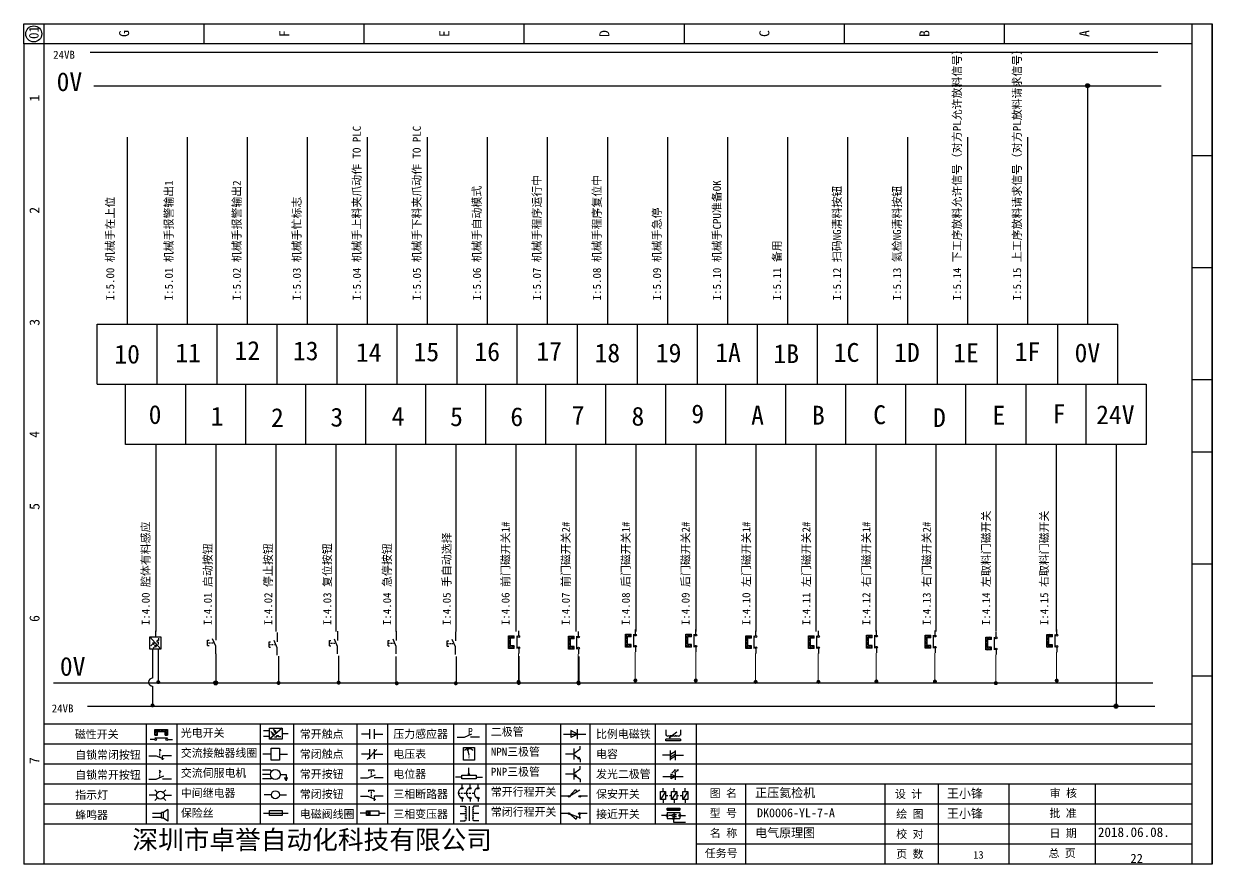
# Model space of a CAD drawing. Header units: millimetres. Extents: x 946 to 4507, y -1073 to 3239.
# Drawn here: x 1941.3 to 2238.3, y -211.2 to -1.2 of the extents above; entities that cross this region are included whole.
import ezdxf

# ---------------------------------------------------------------- set-up
doc = ezdxf.new("R2010")
doc.units = ezdxf.units.MM
doc.layers.add('1', color=3, linetype='Continuous', lineweight=20)
doc.layers.add('MISC', color=2, linetype='Continuous')
doc.styles.get("Standard").update_dxf_attribs({"font": ''})
doc.styles.add('样式 0', font='')
doc.styles.add('汉字', font='')
doc.styles.get('Standard').set_extended_font_data('SimSun')
doc.styles.get('样式 0').set_extended_font_data('KaiTi_GB2312')
doc.styles.get('汉字').set_extended_font_data('新宋体')

# ---------------------------------------------------------------- blocks, each defined once
blk = doc.blocks.new('磁性开关')
at = {"linetype": 'ByBlock'}
h = blk.add_hatch(dxfattribs=at)
h.set_pattern_fill('ANSI31', color=256, scale=0.1, style=0)
h.paths.add_polyline_path([(-1907.69, -775.29), (-1910.88, -775.29), (-1910.88, -776.69), (-1910.25, -776.69), (-1910.25, -775.79), (-1908.31, -775.79), (-1908.31, -776.69), (-1907.69, -776.69)])
for p, q in [((-1910.91, -777.81), (-1912.09, -777.81)), ((-1910.88, -776.69), (-1910.88, -775.29)), ((-1910.88, -775.29), (-1907.69, -775.29)), ((-1910.88, -776.69), (-1910.25, -776.69)), ((-1910.88, -777.39), (-1907.69, -777.39)), ((-1910.25, -776.69), (-1910.25, -775.79)), ((-1910.25, -775.79), (-1908.31, -775.79)), ((-1908.31, -776.69), (-1908.31, -775.79)), ((-1908.31, -776.69), (-1907.69, -776.69)), ((-1907.69, -775.29), (-1907.69, -776.69)), ((-1907.66, -777.81), (-1906.48, -777.81))]:
    blk.add_line(p, q, dxfattribs=at)
for centre in [(-1910.68, -777.81), (-1907.88, -777.81)]:
    blk.add_circle(centre, 0.225, dxfattribs=at)
blk = doc.blocks.new('*U214')
at = {"linetype": 'ByBlock'}
for p, q in [((-1909.23, -780.45), (-1909.23, -780.67)), ((-1909.23, -780.45), (-1908.92, -780.84)), ((-1909.23, -780.84), (-1909.23, -781.05)), ((-1911.92, -782.07), (-1910.06, -782.07)), ((-1910.06, -782.07), (-1908.18, -782.88)), ((-1909.23, -781.23), (-1909.23, -781.44)), ((-1909.23, -781.61), (-1909.23, -781.83)), ((-1909.23, -782), (-1909.23, -782.21)), ((-1909.23, -782.38), (-1909.23, -782.43)), ((-1908.52, -783.07), (-1908.52, -782.07)), ((-1906.25, -782.07), (-1908.52, -782.07))]:
    blk.add_line(p, q, dxfattribs=at)
blk = doc.blocks.new('*U215')
at = {"linetype": 'ByBlock'}
for p, q in [((-1911.92, -792.89), (-1910.06, -792.89)), ((-1910.06, -792.89), (-1908.18, -792.08)), ((-1908.88, -791.17), (-1909.23, -790.71)), ((-1909.23, -790.71), (-1909.23, -790.92)), ((-1909.23, -791.09), (-1909.23, -791.31)), ((-1909.23, -791.48), (-1909.23, -791.69)), ((-1909.23, -791.86), (-1909.23, -792.08)), ((-1909.23, -792.25), (-1909.23, -792.47)), ((-1906.25, -792.89), (-1908.52, -792.89))]:
    blk.add_line(p, q, dxfattribs=at)
blk = doc.blocks.new('蜂鸣器')
at = {"linetype": 'ByBlock'}
for p, q in [((-1907.17, -795.53), (-1908.25, -796.26)), ((-1907.17, -795.53), (-1907.17, -798.41)), ((-1908.8, -796.48), (-1911.01, -796.48)), ((-1908.8, -797.46), (-1911.01, -797.46)), ((-1908.25, -796.26), (-1908.8, -796.26)), ((-1908.8, -797.68), (-1908.8, -796.26)), ((-1908.25, -797.68), (-1908.8, -797.68)), ((-1908.25, -797.68), (-1908.25, -796.26)), ((-1907.17, -798.41), (-1908.25, -797.68))]:
    blk.add_line(p, q, dxfattribs=at)
blk = doc.blocks.new('指示灯')
at = {"linetype": 'ByBlock'}
for p, q in [((-1854.25, -776.92), (-1856.06, -776.92)), ((-1854.62, -775.59), (-1853.97, -776.23)), ((-1854.62, -778.25), (-1853.97, -777.61)), ((-1851.9, -775.59), (-1852.54, -776.23)), ((-1851.9, -778.25), (-1852.54, -777.61)), ((-1852.26, -776.92), (-1850.45, -776.92))]:
    blk.add_line(p, q, dxfattribs=at)
blk.add_circle((-1853.26, -776.92), 0.992, dxfattribs=at)
blk = doc.blocks.new('光电开关')
at = {"linetype": 'ByBlock'}
h = blk.add_hatch(dxfattribs=at)
h.set_pattern_fill('ANSI31', color=256, scale=0.01, style=0)
h.set_pattern_definition([(45, (0.172267, 0), (-0.0224506403, 0.0224506403), [])])
h.paths.add_polyline_path([(-1882.44, -776.34), (-1882.5, -775.91), (-1882.68, -776.07)])
h.paths.add_polyline_path([(-1882.44, -776.34), (-1882.68, -776.07), (-1882.86, -776.23)])
h.paths.add_polyline_path([(-1883.11, -776.45), (-1883.29, -776.61), (-1883.05, -776.88)])
h.paths.add_polyline_path([(-1883.29, -776.61), (-1883.47, -776.77), (-1883.05, -776.88)])
for p, q in [((-1884.01, -775.96), (-1885.56, -775.96)), ((-1884.01, -777.39), (-1885.56, -777.39)), ((-1880.91, -775.3), (-1884.01, -778.05)), ((-1883.75, -776.09), (-1883.05, -776.88)), ((-1883.11, -776.45), (-1883.47, -776.77)), ((-1883.05, -776.88), (-1883.47, -776.77)), ((-1883.14, -775.55), (-1882.44, -776.34)), ((-1883.05, -776.88), (-1883.11, -776.45)), ((-1882.5, -775.91), (-1882.86, -776.23)), ((-1882.44, -776.34), (-1882.86, -776.23)), ((-1882.78, -777.47), (-1882.23, -777.47)), ((-1882.44, -776.34), (-1882.5, -775.91)), ((-1882.23, -777.47), (-1882.23, -777.14)), ((-1882.23, -777.14), (-1881.78, -777.14)), ((-1881.78, -777.47), (-1881.78, -777.14)), ((-1881.23, -777.47), (-1881.78, -777.47)), ((-1879.37, -776.67), (-1880.91, -776.67))]:
    blk.add_line(p, q, dxfattribs=at)
blk.add_lwpolyline([(-1884.01, -775.3), (-1880.91, -775.3), (-1880.91, -778.05), (-1884.01, -778.05)], close=True, dxfattribs=at)
blk = doc.blocks.new('交流接触器线圈')
at = {"linetype": 'ByBlock'}
for p, q in [((-1880.82, -781.77), (-1882.87, -781.77)), ((-1878.72, -781.77), (-1876.67, -781.77))]:
    blk.add_line(p, q, dxfattribs=at)
blk.add_lwpolyline([(-1880.82, -780.28), (-1878.72, -780.28), (-1878.72, -783.26), (-1880.82, -783.26)], close=True, dxfattribs=at)
blk = doc.blocks.new('交流伺服电机')
at = {"linetype": 'ByBlock'}
for p, q in [((-1880.97, -785.75), (-1882.94, -785.75)), ((-1880.97, -786.85), (-1882.94, -786.85)), ((-1880.97, -785.75), (-1880.65, -786.03)), ((-1878.49, -786.85), (-1877.07, -786.85)), ((-1877.07, -786.85), (-1877.07, -787.72)), ((-1880.97, -787.94), (-1882.94, -787.94)), ((-1880.97, -787.94), (-1880.65, -787.67)), ((-1877.54, -787.72), (-1876.59, -787.72)), ((-1877.38, -788.01), (-1876.75, -788.01)), ((-1877.23, -788.29), (-1876.9, -788.29))]:
    blk.add_line(p, q, dxfattribs=at)
blk.add_circle((-1879.73, -786.85), 1.24, dxfattribs=at)
blk = doc.blocks.new('中间继电器')
at = {"linetype": 'ByBlock'}
for p, q in [((-1880.72, -791.92), (-1882.54, -791.92)), ((-1878.74, -791.92), (-1876.92, -791.92))]:
    blk.add_line(p, q, dxfattribs=at)
blk.add_circle((-1879.73, -791.92), 0.992, dxfattribs=at)
blk = doc.blocks.new('保险丝')
at = {"linetype": 'ByBlock'}
blk.add_line((-1882.72, -796.49), (-1876.55, -796.49), dxfattribs=at)
blk.add_lwpolyline([(-1881.2, -795.86), (-1878.06, -795.86), (-1878.06, -797.12), (-1881.2, -797.12)], close=True, dxfattribs=at)
blk = doc.blocks.new('常开按钮')
at = {"linetype": 'ByBlock'}
for p, q in [((-1910.06, -787.73), (-1908.18, -786.93)), ((-1909.9, -785.68), (-1908.56, -785.68)), ((-1909.9, -785.68), (-1909.9, -786.07)), ((-1909.23, -785.68), (-1909.23, -785.89)), ((-1909.23, -786.06), (-1909.23, -786.28)), ((-1909.23, -786.45), (-1909.23, -786.67)), ((-1909.23, -786.84), (-1909.23, -787.05)), ((-1908.56, -785.68), (-1908.56, -786.07)), ((-1911.92, -787.73), (-1910.06, -787.73)), ((-1909.23, -787.22), (-1909.23, -787.38)), ((-1906.25, -787.73), (-1908.52, -787.73))]:
    blk.add_line(p, q, dxfattribs=at)
blk = doc.blocks.new('常开触点')
at = {"linetype": 'ByBlock'}
for p, q in [((-1853.82, -782.99), (-1853.82, -780.56)), ((-1852.6, -782.99), (-1852.6, -780.56)), ((-1853.82, -781.77), (-1855.88, -781.77)), ((-1852.6, -781.77), (-1850.55, -781.77))]:
    blk.add_line(p, q, dxfattribs=at)
blk = doc.blocks.new('常闭触点')
at = {"linetype": 'ByBlock'}
for p, q in [((-1853.82, -786.77), (-1855.88, -786.77)), ((-1852.01, -785.66), (-1854.43, -788.1)), ((-1853.82, -787.99), (-1853.82, -785.56)), ((-1852.6, -787.99), (-1852.6, -785.56)), ((-1852.6, -786.77), (-1850.55, -786.77))]:
    blk.add_line(p, q, dxfattribs=at)
blk = doc.blocks.new('常闭按钮')
at = {"linetype": 'ByBlock'}
for p, q in [((-1856.13, -792.28), (-1854.28, -792.28)), ((-1854.28, -792.28), (-1852.4, -793.09)), ((-1854.11, -790.83), (-1852.77, -790.83)), ((-1854.11, -790.83), (-1854.11, -791.22)), ((-1853.44, -790.83), (-1853.44, -791.04)), ((-1853.44, -791.21), (-1853.44, -791.43)), ((-1853.44, -791.6), (-1853.44, -791.82)), ((-1853.44, -791.99), (-1853.44, -792.2)), ((-1853.44, -792.37), (-1853.44, -792.53)), ((-1852.77, -790.83), (-1852.77, -791.22)), ((-1850.47, -792.28), (-1852.73, -792.28)), ((-1852.73, -792.28), (-1852.73, -793.43))]:
    blk.add_line(p, q, dxfattribs=at)
blk = doc.blocks.new('电磁阀线圈')
at = {"linetype": 'ByBlock'}
for p, q in [((-1854.61, -795.92), (-1853.75, -797.16)), ((-1853.75, -795.92), (-1854.61, -797.16)), ((-1853.75, -795.92), (-1853.75, -797.16)), ((-1854.61, -796.54), (-1856.17, -796.54)), ((-1851.53, -796.54), (-1849.97, -796.54))]:
    blk.add_line(p, q, dxfattribs=at)
blk.add_lwpolyline([(-1854.61, -795.92), (-1851.53, -795.92), (-1851.53, -797.16), (-1854.61, -797.16)], close=True, dxfattribs=at)
blk = doc.blocks.new('电压表')
at = {"linetype": 'ByBlock'}
for p, q in [((-1814.84, -780.75), (-1814.91, -781.13)), ((-1814.6, -781.05), (-1814.91, -781.13)), ((-1814.84, -780.75), (-1814.46, -782.26)), ((-1814.84, -780.75), (-1814.6, -781.05))]:
    blk.add_line(p, q, dxfattribs=at)
blk.add_lwpolyline([(-1815.84, -780.34), (-1813.07, -780.34), (-1813.07, -783.49), (-1815.84, -783.49)], close=True, dxfattribs=at)
blk.add_arc((-1814.46, -782.26), 1.56, 46.8313, 133.1687, dxfattribs=at)
at = {"linetype": 'ByBlock', "insert": (-1814.7, -782.39), "char_height": 0.75, "width": 0.6768, "attachment_point": 1}
blk.add_mtext('V', dxfattribs=at)
blk = doc.blocks.new('电位器')
at = {"linetype": 'ByBlock'}
for p, q in [((-1814.45, -787.3), (-1814.62, -786.96)), ((-1814.62, -786.96), (-1814.27, -786.96)), ((-1814.45, -787.3), (-1814.45, -785.39)), ((-1814.45, -787.3), (-1814.27, -786.96)), ((-1816.21, -787.75), (-1817.79, -787.75)), ((-1812.68, -787.75), (-1811.1, -787.75))]:
    blk.add_line(p, q, dxfattribs=at)
blk.add_lwpolyline([(-1816.21, -787.3), (-1812.68, -787.3), (-1812.68, -788.2), (-1816.21, -788.2)], close=True, dxfattribs=at)
blk = doc.blocks.new('三相断路器')
at = {"linetype": 'ByBlock'}
for p, q in [((-1816.17, -790.33), (-1816.17, -789.7)), ((-1814.17, -790.33), (-1814.17, -789.7)), ((-1812.18, -790.33), (-1812.18, -789.7)), ((-1817.14, -791.74), (-1816.72, -791.74)), ((-1816.45, -791.74), (-1816.03, -791.74)), ((-1815.76, -791.74), (-1815.34, -791.74)), ((-1815.07, -791.74), (-1814.65, -791.74)), ((-1814.38, -791.74), (-1813.96, -791.74)), ((-1813.69, -791.74), (-1813.27, -791.74)), ((-1816.17, -793.19), (-1816.17, -793.83)), ((-1814.17, -793.19), (-1814.17, -793.83)), ((-1812.18, -793.19), (-1812.18, -793.83))]:
    blk.add_line(p, q, dxfattribs=at)
for centre in [(-1816.17, -790.55), (-1816.17, -792.98), (-1814.17, -790.55), (-1814.17, -792.98), (-1812.18, -790.55), (-1812.18, -792.98)]:
    blk.add_circle(centre, 0.219, dxfattribs=at)
for centre in [(-1815.81, -791.74), (-1813.82, -791.74), (-1811.83, -791.74)]:
    blk.add_arc(centre, 1.32, 115.5791, 244.4209, dxfattribs=at)
blk = doc.blocks.new('三相变压器')
at = {"linetype": 'ByBlock'}
for p, q in [((-1816.69, -795.03), (-1815.37, -795.03)), ((-1815.37, -795.03), (-1815.37, -795.24)), ((-1814.34, -798.7), (-1814.34, -795.04)), ((-1812, -795.03), (-1813.32, -795.03)), ((-1813.32, -795.03), (-1813.32, -795.24)), ((-1816.69, -796.87), (-1815.37, -796.87)), ((-1816.69, -798.71), (-1815.37, -798.71)), ((-1815.37, -798.71), (-1815.37, -798.5)), ((-1812, -796.87), (-1813.32, -796.87)), ((-1813.32, -798.71), (-1813.32, -798.5)), ((-1812, -798.71), (-1813.32, -798.71))]:
    blk.add_line(p, q, dxfattribs=at)
for centre, start, end in [((-1815.37, -795.51), 270, 90), ((-1815.37, -796.06), 270, 90), ((-1813.32, -795.51), 90, 270), ((-1813.32, -796.06), 90, 270), ((-1815.37, -796.6), 270, 90), ((-1815.37, -797.14), 270, 90), ((-1815.37, -797.68), 270, 90), ((-1815.37, -798.23), 270, 90), ((-1813.32, -796.6), 90, 270), ((-1813.32, -797.14), 90, 270), ((-1813.32, -797.68), 90, 270), ((-1813.32, -798.23), 90, 270)]:
    blk.add_arc(centre, 0.271, start, end, dxfattribs=at)
blk = doc.blocks.new('压力感应器')
at = {"linetype": 'ByBlock'}
for p, q in [((-1817.44, -777.73), (-1815.59, -777.73)), ((-1815.59, -777.73), (-1813.71, -776.93)), ((-1811.78, -777.73), (-1814.05, -777.73))]:
    blk.add_line(p, q, dxfattribs=at)
at = {"linetype": 'ByBlock', "insert": (-1814.65, -775.48), "char_height": 1.68, "width": 1.2242, "attachment_point": 1}
blk.add_mtext('{\\fNSimSun|b0|i0|c134|p49;P}', dxfattribs=at)
blk = doc.blocks.new('二极管')
at = {"linetype": 'ByBlock'}
for p, q in [((-1787.52, -776.77), (-1781.92, -776.77)), ((-1783.97, -776.77), (-1785.69, -775.9)), ((-1785.69, -775.9), (-1785.69, -777.65)), ((-1783.97, -776.77), (-1785.69, -777.65)), ((-1783.97, -777.99), (-1783.97, -775.56))]:
    blk.add_line(p, q, dxfattribs=at)
blk = doc.blocks.new('NPN三极管')
at = {"linetype": 'ByBlock'}
for p, q in [((-1785.73, -780.61), (-1785.73, -783.32)), ((-1785.73, -781.82), (-1784.15, -780.66)), ((-1784.15, -780.66), (-1784.15, -779.98)), ((-1785.73, -781.97), (-1787.81, -781.97)), ((-1785.73, -782.11), (-1784.15, -783.27)), ((-1784.41, -782.73), (-1784.74, -783.18)), ((-1784.15, -783.27), (-1784.74, -783.18)), ((-1784.15, -783.27), (-1784.41, -782.73)), ((-1784.15, -783.27), (-1784.15, -783.96))]:
    blk.add_line(p, q, dxfattribs=at)
blk = doc.blocks.new('PNP三极管')
at = {"linetype": 'ByBlock'}
for p, q in [((-1784.9, -786.74), (-1786.98, -786.74)), ((-1784.9, -785.38), (-1784.9, -788.09)), ((-1784.9, -786.59), (-1783.32, -785.43)), ((-1784.9, -786.88), (-1783.32, -788.04)), ((-1784.9, -786.88), (-1784.31, -786.97)), ((-1784.9, -786.88), (-1784.64, -787.42)), ((-1784.31, -786.97), (-1784.64, -787.42)), ((-1783.32, -785.43), (-1783.32, -784.75)), ((-1783.32, -788.04), (-1783.32, -788.73))]:
    blk.add_line(p, q, dxfattribs=at)
blk = doc.blocks.new('常开行程开关')
at = {"linetype": 'ByBlock'}
for p, q in [((-1786.29, -792.3), (-1788.01, -792.3)), ((-1785.89, -792.17), (-1784.52, -790.62)), ((-1785.89, -792.17), (-1783.43, -790.72)), ((-1784.52, -790.62), (-1784.19, -791.17)), ((-1781.48, -792.3), (-1783.21, -792.3))]:
    blk.add_line(p, q, dxfattribs=at)
for centre in [(-1786.07, -792.3), (-1783.42, -792.3)]:
    blk.add_circle(centre, 0.219, dxfattribs=at)
blk = doc.blocks.new('常闭行程开关')
at = {"linetype": 'ByBlock'}
for p, q in [((-1786.34, -796.62), (-1788.07, -796.62)), ((-1785.93, -796.72), (-1783.25, -797.7)), ((-1785.93, -796.72), (-1784.3, -798)), ((-1784.3, -798), (-1784.08, -797.4)), ((-1783.48, -796.84), (-1783.48, -797.85)), ((-1781.54, -796.62), (-1783.26, -796.62))]:
    blk.add_line(p, q, dxfattribs=at)
for centre in [(-1786.12, -796.62), (-1783.48, -796.62)]:
    blk.add_circle(centre, 0.219, dxfattribs=at)
blk = doc.blocks.new('电容')
at = {"linetype": 'ByBlock'}
for p, q in [((-1756.08, -782.99), (-1756.08, -780.56)), ((-1754.86, -780.79), (-1756.08, -781.55)), ((-1754.86, -782.99), (-1754.86, -780.56)), ((-1756.08, -781.77), (-1758.13, -781.77)), ((-1754.86, -781.44), (-1756.08, -782.2)), ((-1754.86, -781.99), (-1756.08, -782.75)), ((-1754.86, -781.77), (-1752.81, -781.77))]:
    blk.add_line(p, q, dxfattribs=at)
blk = doc.blocks.new('发光二极管')
at = {"linetype": 'ByBlock'}
for p, q in [((-1758.01, -786.77), (-1752.89, -786.77)), ((-1754.84, -786.77), (-1756.04, -786.16)), ((-1756.04, -786.16), (-1756.04, -787.39)), ((-1754.84, -786.77), (-1756.04, -787.39)), ((-1755.78, -785.92), (-1754.89, -785.14)), ((-1754.89, -785.14), (-1755.2, -785.22)), ((-1755.2, -785.22), (-1755.01, -785.43)), ((-1755.08, -785.92), (-1754.18, -785.14)), ((-1754.89, -785.14), (-1755.01, -785.43)), ((-1754.84, -787.63), (-1754.84, -785.92)), ((-1754.18, -785.14), (-1754.49, -785.22)), ((-1754.49, -785.22), (-1754.31, -785.43)), ((-1754.18, -785.14), (-1754.31, -785.43))]:
    blk.add_line(p, q, dxfattribs=at)
blk = doc.blocks.new('比例电磁阀')
at = {"linetype": 'ByBlock'}
for p, q in [((-1757.26, -775.38), (-1757.26, -776.71)), ((-1757.26, -776.71), (-1757.05, -776.71)), ((-1753.6, -777.73), (-1757.25, -777.73)), ((-1757.25, -778.13), (-1757.25, -777.73)), ((-1753.6, -778.13), (-1757.25, -778.13)), ((-1754.5, -775.98), (-1756.35, -777.44)), ((-1756.35, -777.44), (-1756.25, -777.25)), ((-1756.35, -777.44), (-1756.15, -777.38)), ((-1756.15, -777.38), (-1756.25, -777.25)), ((-1753.58, -776.71), (-1753.8, -776.71)), ((-1753.6, -777.73), (-1753.6, -778.13)), ((-1753.58, -775.38), (-1753.58, -776.71))]:
    blk.add_line(p, q, dxfattribs=at)
for centre in [(-1756.78, -776.71), (-1756.24, -776.71), (-1755.7, -776.71), (-1755.15, -776.71), (-1754.61, -776.71), (-1754.07, -776.71)]:
    blk.add_arc(centre, 0.271, 180, 0, dxfattribs=at)
blk = doc.blocks.new('保安开关')
at = {"linetype": 'ByBlock'}
for p, q in [((-1757.96, -790.79), (-1757.96, -789.97)), ((-1755.17, -790.79), (-1755.17, -789.97)), ((-1752.39, -790.79), (-1752.39, -789.97)), ((-1757.33, -790.79), (-1758.6, -792.81)), ((-1757.96, -792.81), (-1757.96, -793.62)), ((-1757.33, -791.8), (-1756.72, -791.8)), ((-1756.35, -791.8), (-1755.89, -791.8)), ((-1754.54, -790.79), (-1755.81, -792.81)), ((-1755.17, -792.81), (-1755.17, -793.62)), ((-1754.52, -791.8), (-1754.06, -791.8)), ((-1753.69, -791.8), (-1753.08, -791.8)), ((-1751.75, -790.79), (-1753.02, -792.81)), ((-1752.39, -792.81), (-1752.39, -793.62))]:
    blk.add_line(p, q, dxfattribs=at)
for points in [[(-1758.6, -790.79), (-1757.33, -790.79), (-1757.33, -792.81), (-1758.6, -792.81)], [(-1755.81, -790.79), (-1754.54, -790.79), (-1754.54, -792.81), (-1755.81, -792.81)], [(-1753.02, -790.79), (-1751.75, -790.79), (-1751.75, -792.81), (-1753.02, -792.81)]]:
    blk.add_lwpolyline(points, close=True, dxfattribs=at)
blk = doc.blocks.new('接近开关')
at = {"linetype": 'ByBlock'}
h = blk.add_hatch(dxfattribs=at)
h.set_pattern_fill('ANSI31', color=256, scale=0.01, style=0)
h.set_pattern_definition([(45, (-89.131516, -30.795668), (-0.0224506403, 0.0224506403), [])])
h.paths.add_polyline_path([(-1513.76, -1123.35), (-1513.76, -1122.85), (-1516.96, -1122.85), (-1516.96, -1123.35)])
for p, q in [((-1517.18, -1124.71), (-1518.36, -1124.71)), ((-1516.96, -1123.35), (-1516.96, -1122.85)), ((-1516.96, -1122.85), (-1513.76, -1122.85)), ((-1516.96, -1123.35), (-1513.76, -1123.35)), ((-1516.96, -1123.95), (-1513.76, -1123.95)), ((-1516.96, -1123.95), (-1516.96, -1125.47)), ((-1516.96, -1125.47), (-1513.76, -1125.47)), ((-1515.91, -1124.71), (-1516.45, -1124.71)), ((-1515.11, -1124.31), (-1515.91, -1124.71)), ((-1515.11, -1125.11), (-1515.91, -1124.71)), ((-1515.33, -1124.53), (-1515.17, -1124.53)), ((-1515.33, -1124.88), (-1515.17, -1124.88)), ((-1515.25, -1124.45), (-1515.25, -1124.61)), ((-1515.11, -1124.31), (-1515.11, -1125.11)), ((-1515.11, -1124.48), (-1514.58, -1124.48)), ((-1515.11, -1124.94), (-1514.58, -1124.94)), ((-1513.76, -1122.85), (-1513.76, -1123.35)), ((-1513.76, -1123.95), (-1513.76, -1125.47)), ((-1513.54, -1124.71), (-1512.36, -1124.71)), ((-1515.36, -1125.69), (-1515.36, -1126.36)), ((-1515.36, -1126.36), (-1512.36, -1126.36))]:
    blk.add_line(p, q, dxfattribs=at)
for centre in [(-1516.96, -1124.71), (-1515.36, -1125.47), (-1513.76, -1124.71)]:
    blk.add_circle(centre, 0.225, dxfattribs=at)

msp = doc.modelspace()

# ---------------------------------------------------------------- hatches: boundary and pattern name
at = {"lineweight": -2}
h = msp.add_hatch(color=0, dxfattribs=at)
edge = h.paths.add_edge_path()
edge.add_arc((2207.148, -16.655), 0.5, 0, 360)
h = msp.add_hatch(color=0, dxfattribs=at)
edge = h.paths.add_edge_path()
edge.add_arc((1974.924, -165.677), 0.5, 0, 360)
h = msp.add_hatch(color=0, dxfattribs=at)
edge = h.paths.add_edge_path()
edge.add_arc((1989.272, -165.866), 0.5, 0, 360)
h = msp.add_hatch(color=0, dxfattribs=at)
edge = h.paths.add_edge_path()
edge.add_arc((2004.984, -165.883), 0.5, 0, 360)
h = msp.add_hatch(color=0, dxfattribs=at)
edge = h.paths.add_edge_path()
edge.add_arc((2019.993, -165.798), 0.5, 0, 360)
h = msp.add_hatch(color=0, dxfattribs=at)
edge = h.paths.add_edge_path()
edge.add_arc((2034.518, -165.973), 0.5, 0, 360)
h = msp.add_hatch(color=0, dxfattribs=at)
edge = h.paths.add_edge_path()
edge.add_arc((2049.269, -165.971), 0.5, 0, 360)
h = msp.add_hatch(color=0, dxfattribs=at)
edge = h.paths.add_edge_path()
edge.add_arc((2064.953, -165.617), 0.5, 0, 360)
h = msp.add_hatch(color=0, dxfattribs=at)
edge = h.paths.add_edge_path()
edge.add_arc((2065.005, -165.884), 0.5, 0, 360)
h = msp.add_hatch(color=0, dxfattribs=at)
edge = h.paths.add_edge_path()
edge.add_arc((2079.918, -165.737), 0.5, 0, 360)
h = msp.add_hatch(color=0, dxfattribs=at)
edge = h.paths.add_edge_path()
edge.add_arc((2079.994, -165.971), 0.5, 0, 360)
h = msp.add_hatch(color=0, dxfattribs=at)
edge = h.paths.add_edge_path()
edge.add_arc((2094.158, -165.255), 0.5, 0, 360)
h = msp.add_hatch(color=0, dxfattribs=at)
edge = h.paths.add_edge_path()
edge.add_arc((2109.243, -165.255), 0.5, 0, 360)
h = msp.add_hatch(color=0, dxfattribs=at)
edge = h.paths.add_edge_path()
edge.add_arc((2124.207, -165.617), 0.5, 0, 360)
h = msp.add_hatch(color=0, dxfattribs=at)
edge = h.paths.add_edge_path()
edge.add_arc((2139.896, -165.617), 0.5, 0, 360)
h = msp.add_hatch(color=0, dxfattribs=at)
edge = h.paths.add_edge_path()
edge.add_arc((2154.377, -165.496), 0.5, 0, 360)
h = msp.add_hatch(color=0, dxfattribs=at)
edge = h.paths.add_edge_path()
edge.add_arc((2169.016, -165.509), 0.5, 0, 360)
h = msp.add_hatch(color=0, dxfattribs=at)
edge = h.paths.add_edge_path()
edge.add_arc((2184.233, -165.935), 0.5, 0, 360)
h = msp.add_hatch(color=0, dxfattribs=at)
edge = h.paths.add_edge_path()
edge.add_arc((2199.451, -165.297), 0.5, 0, 360)
h = msp.add_hatch(color=0, dxfattribs=at)
edge = h.paths.add_edge_path()
edge.add_arc((1973.499, -171.494), 0.5, 0, 360)
h = msp.add_hatch(color=0, dxfattribs=at)
edge = h.paths.add_edge_path()
edge.add_arc((2214.272, -171.684), 0.5, 0, 360)

# ---------------------------------------------------------------- linework, layer by layer
at = {"linetype": 'ByBlock'}
for p, q in [((1941.31, -1.177), (2238.31, -1.177)), ((1941.31, -6.177), (1941.31, -1.177)), ((1946.31, -1.177), (1946.31, -211.177)), ((2238.31, -1.177), (2238.31, -211.177)), ((2238.31, -211.177), (2238.31, -1.177)), ((1941.31, -6.177), (1941.31, -191.177)), ((2233.31, -176.177), (1946.31, -176.177)), ((2233.31, -181.177), (1946.31, -181.177)), ((2233.31, -186.177), (1946.31, -186.177)), ((1941.31, -191.177), (1941.31, -211.177)), ((2233.31, -191.177), (1946.31, -191.177)), ((2233.31, -196.177), (1946.31, -196.177)), ((2233.31, -201.177), (1946.31, -201.177)), ((2233.31, -206.177), (2109.333, -206.177)), ((2238.31, -211.177), (1941.31, -211.177))]:
    msp.add_line(p, q, dxfattribs=at)
at = {"color": 0, "lineweight": -2}
for p, q in [((1957.935, -8.291), (2224.688, -8.291)), ((1958.819, -16.655), (2225.572, -16.655)), ((2207.148, -16.655), (2207.148, -76.261)), ((1967.148, -29.51), (1967.148, -76.261)), ((1982.148, -29.51), (1982.148, -76.261)), ((1997.148, -29.51), (1997.148, -76.261)), ((2012.148, -29.51), (2012.148, -76.261)), ((2027.148, -29.51), (2027.148, -76.261)), ((2042.148, -29.51), (2042.148, -76.261)), ((2057.148, -29.51), (2057.148, -76.261)), ((2072.148, -29.51), (2072.148, -76.261)), ((2087.148, -29.51), (2087.148, -76.261)), ((2102.148, -29.51), (2102.148, -76.261)), ((2117.148, -29.51), (2117.148, -76.261)), ((2132.148, -29.51), (2132.148, -76.261)), ((2147.148, -29.51), (2147.148, -76.261)), ((2162.148, -29.51), (2162.148, -76.261)), ((2177.148, -29.51), (2177.148, -76.261)), ((2192.148, -29.51), (2192.148, -76.261)), ((2199.648, -76.261), (2199.648, -91.261)), ((1959.648, -91.261), (2221.772, -91.261)), ((1981.772, -106.261), (1981.772, -91.261)), ((1996.772, -106.261), (1996.772, -91.261)), ((2011.772, -106.261), (2011.772, -91.261)), ((2026.772, -106.261), (2026.772, -91.261)), ((2041.772, -106.261), (2041.772, -91.261)), ((2056.772, -106.261), (2056.772, -91.261)), ((2071.772, -106.261), (2071.772, -91.261)), ((2086.772, -106.261), (2086.772, -91.261)), ((2101.772, -106.261), (2101.772, -91.261)), ((2116.772, -106.261), (2116.772, -91.261)), ((2131.772, -106.261), (2131.772, -91.261)), ((2146.772, -106.261), (2146.772, -91.261)), ((2161.772, -106.261), (2161.772, -91.261)), ((2176.772, -106.261), (2176.772, -91.261)), ((2191.772, -106.261), (2191.772, -91.261)), ((2206.772, -91.261), (2206.772, -91.261)), ((2206.772, -106.261), (2206.772, -91.261)), ((1974.272, -106.261), (1974.272, -153.011)), ((1989.272, -106.261), (1989.272, -153.011)), ((2004.272, -106.261), (2004.272, -153.011)), ((2019.272, -106.261), (2019.272, -153.011)), ((2034.272, -106.261), (2034.272, -153.011)), ((2049.272, -106.261), (2049.272, -153.011)), ((2064.272, -106.261), (2064.272, -153.011)), ((2079.272, -106.261), (2079.272, -153.011)), ((2094.272, -106.261), (2094.272, -153.011)), ((2109.272, -106.261), (2109.272, -153.011)), ((2124.272, -106.261), (2124.272, -153.011)), ((2139.272, -106.261), (2139.272, -153.011)), ((2154.272, -106.261), (2154.272, -153.011)), ((2169.272, -106.261), (2169.272, -153.011)), ((2184.272, -106.261), (2184.272, -153.011)), ((2199.272, -106.261), (2199.272, -153.011)), ((2214.272, -106.261), (2214.272, -171.684)), ((1973.499, -159.011), (1973.499, -164.677)), ((1974.924, -159.011), (1974.924, -165.677)), ((1989.272, -158.622), (1989.272, -165.866)), ((2004.984, -159.217), (2004.984, -165.883)), ((2019.993, -159.132), (2019.993, -165.798)), ((2034.324, -159.307), (2034.324, -165.973)), ((2049.371, -159.306), (2049.371, -165.971)), ((2065.005, -159.218), (2065.005, -165.884)), ((2079.994, -159.306), (2079.994, -165.971)), ((1948.762, -165.866), (2223.441, -165.866)), ((1973.499, -166.677), (1973.499, -171.494)), ((1957.214, -171.684), (2223.967, -171.684)), ((1971.889, -176.177), (1971.889, -201.177)), ((1979.566, -176.177), (1979.566, -201.177)), ((2000.356, -176.177), (2000.356, -201.177)), ((2008.709, -176.177), (2008.709, -201.177)), ((2024.564, -176.177), (2024.564, -201.177)), ((2032.212, -176.177), (2032.212, -201.177)), ((2048.705, -176.177), (2048.705, -201.177)), ((2056.807, -176.177), (2056.807, -201.177)), ((2075.426, -176.177), (2075.426, -201.177)), ((2082.785, -176.177), (2082.785, -201.177)), ((2099.095, -176.177), (2099.095, -201.177)), ((2109.333, -176.177), (2109.333, -211.092)), ((2121.654, -191.177), (2121.654, -211.092)), ((2156.525, -191.177), (2156.525, -211.177)), ((2169.79, -191.177), (2169.79, -211.177)), ((2187.481, -191.177), (2187.481, -211.177)), ((2209.093, -191.177), (2209.093, -211.177))]:
    msp.add_line(p, q, dxfattribs=at)
at = {"linetype": 'ByBlock'}
for points in [[(1986.31, -1.177), (1986.31, -6.177)], [(2026.31, -1.177), (2026.31, -6.177)], [(2066.31, -1.177), (2066.31, -6.177)], [(2106.31, -1.177), (2106.31, -6.177)], [(2146.31, -1.177), (2146.31, -6.177)], [(2186.31, -1.177), (2186.31, -6.177)], [(2233.31, -211.177), (2233.31, -1.177)], [(2233.31, -6.177), (1941.31, -6.177)], [(2238.31, -34.177), (2233.31, -34.177)], [(2238.31, -62.177), (2233.31, -62.177)], [(2238.31, -90.177), (2233.31, -90.177)], [(2238.31, -108.177), (2233.31, -108.177)], [(2238.31, -136.177), (2233.31, -136.177)], [(2238.31, -164.177), (2233.31, -164.177)]]:
    msp.add_lwpolyline(points, dxfattribs=at)
at = {"color": 0, "lineweight": -2}
for points in [[(1959.648, -76.261), (1974.648, -76.261)], [(1959.648, -91.261), (1959.648, -76.261)], [(1974.648, -76.261), (1989.648, -76.261)], [(1974.648, -91.261), (1974.648, -76.261)], [(1989.648, -76.261), (2004.648, -76.261)], [(1989.648, -91.261), (1989.648, -76.261)], [(2004.648, -76.261), (2019.648, -76.261)], [(2004.648, -91.261), (2004.648, -76.261)], [(2019.648, -76.261), (2034.648, -76.261)], [(2019.648, -91.261), (2019.648, -76.261)], [(2034.648, -76.261), (2049.648, -76.261)], [(2034.648, -91.261), (2034.648, -76.261)], [(2049.648, -76.261), (2064.648, -76.261)], [(2049.648, -91.261), (2049.648, -76.261)], [(2064.648, -76.261), (2079.648, -76.261)], [(2064.648, -91.261), (2064.648, -76.261)], [(2079.648, -76.261), (2094.648, -76.261)], [(2079.648, -91.261), (2079.648, -76.261)], [(2094.648, -76.261), (2109.648, -76.261)], [(2094.648, -91.261), (2094.648, -76.261)], [(2109.648, -76.261), (2124.648, -76.261)], [(2109.648, -91.261), (2109.648, -76.261)], [(2124.648, -76.261), (2139.648, -76.261)], [(2124.648, -91.261), (2124.648, -76.261)], [(2139.648, -76.261), (2154.648, -76.261)], [(2139.648, -91.261), (2139.648, -76.261)], [(2154.648, -76.261), (2169.648, -76.261)], [(2154.648, -91.261), (2154.648, -76.261)], [(2169.648, -76.261), (2184.648, -76.261)], [(2169.648, -91.261), (2169.648, -76.261)], [(2184.648, -76.261), (2199.648, -76.261)], [(2184.648, -91.261), (2184.648, -76.261)], [(2199.648, -76.261), (2214.648, -76.261), (2214.648, -91.261)], [(1981.772, -106.261), (1966.772, -106.261), (1966.737, -91.261)], [(2221.772, -91.261), (2221.772, -106.261), (2206.772, -106.261)], [(1996.772, -106.261), (1981.772, -106.261)], [(2011.772, -106.261), (1996.772, -106.261)], [(2026.772, -106.261), (2011.772, -106.261)], [(2041.772, -106.261), (2026.772, -106.261)], [(2056.772, -106.261), (2041.772, -106.261)], [(2071.772, -106.261), (2056.772, -106.261)], [(2086.772, -106.261), (2071.772, -106.261)], [(2101.772, -106.261), (2086.772, -106.261)], [(2116.772, -106.261), (2101.772, -106.261)], [(2131.772, -106.261), (2116.772, -106.261)], [(2146.772, -106.261), (2131.772, -106.261)], [(2161.772, -106.261), (2146.772, -106.261)], [(2176.772, -106.261), (2161.772, -106.261)], [(2191.772, -106.261), (2176.772, -106.261)], [(2206.772, -106.261), (2191.772, -106.261)]]:
    msp.add_lwpolyline(points, dxfattribs=at)
at = {"linetype": 'ByBlock'}
msp.add_circle((1943.798, -3.704), 2, dxfattribs=at)
at = {"color": 0, "lineweight": -2}
for centre in [(2207.148, -16.655), (1989.272, -165.866), (2214.272, -171.684)]:
    msp.add_circle(centre, 0.5, dxfattribs=at)
msp.add_arc((1973.499, -165.677), 1, 90, 270, dxfattribs=at)
at = {"layer": '1', "color": 7, "linetype": 'Continuous', "lineweight": 13}
for p, q in [((2064.931, -158.547), (2064.931, -165.622)), ((2079.895, -158.668), (2079.895, -165.742)), ((2094.136, -158.186), (2094.136, -165.26)), ((2109.221, -158.186), (2109.221, -165.26)), ((2124.185, -158.547), (2124.185, -165.622)), ((2139.873, -158.547), (2139.873, -165.622)), ((2154.355, -158.427), (2154.355, -165.501)), ((2168.994, -158.44), (2168.994, -165.514)), ((2184.211, -158.865), (2184.211, -165.939)), ((2199.429, -158.227), (2199.429, -165.302))]:
    msp.add_line(p, q, dxfattribs=at)

# ---------------------------------------------------------------- block references
at = {"linetype": 'ByBlock', "rotation": 90}
for name, p in [('光电开关', (1197.538, 1726.544)), ('常开按钮', (1201.562, 1753.341)), ('常开按钮', (1216.92, 1752.941)), ('常开按钮', (1232.014, 1753.272)), ('常开按钮', (1246.678, 1753.272)), ('常开按钮', (1261.446, 1753.169)), ('磁性开关', (1287.195, 1753.601)), ('磁性开关', (1302.159, 1753.48)), ('磁性开关', (1316.399, 1753.962)), ('磁性开关', (1331.484, 1753.962)), ('磁性开关', (1346.449, 1753.601)), ('磁性开关', (1362.137, 1753.601)), ('磁性开关', (1376.619, 1753.721)), ('磁性开关', (1391.258, 1753.708)), ('磁性开关', (1406.475, 1753.283)), ('磁性开关', (1421.692, 1753.921))]:
    msp.add_blockref(name, p, dxfattribs=at)
at = {"linetype": 'ByBlock'}
for name, p in [('磁性开关', (3884.952, 597.783)), ('光电开关', (3886.762, 598.092)), ('常开触点', (3881.577, 603.12)), ('压力感应器', (3867.016, 598.339)), ('二极管', (3863.678, 598.097)), ('比例电磁阀', (3859.022, 597.804)), ('*U214', (3884.498, 598)), ('交流接触器线圈', (3883.922, 598.092)), ('常闭触点', (3881.577, 603.12)), ('电压表', (3867.016, 598.339)), ('NPN三极管', (3864.504, 598.326)), ('电容', (3859.022, 597.804)), ('电位器', (3867.016, 598.339)), ('PNP三极管', (3863.678, 598.097)), ('*U215', (3884.498, 603)), ('交流伺服电机', (3883.922, 598.092)), ('常开按钮', (3937.363, 598.12)), ('发光二极管', (3859.022, 597.515)), ('指示灯', (3828.713, 583)), ('中间继电器', (3883.922, 598.092)), ('常闭按钮', (3881.577, 598.12)), ('三相断路器', (3867.016, 598.339)), ('常开行程开关', (3863.678, 598.097)), ('保安开关', (3859.022, 597.804)), ('蜂鸣器', (3884.498, 598)), ('保险丝', (3883.922, 598.092)), ('电磁阀线圈', (3881.577, 598.12)), ('三相变压器', (3867.016, 598.339)), ('常闭行程开关', (3863.678, 598.097)), ('接近开关', (3619.023, 925.721))]:
    msp.add_blockref(name, p, dxfattribs=at)

# ---------------------------------------------------------------- texts
at = {"linetype": 'ByBlock', "attachment_point": 1, "rotation": 90}
for s, insert, char_height, width in [('{\\fKaiTi_GB2312|b0|i0|c134|p0;01}', (1942.599, -4.979), 2.4, 60.2542), ('{\\fKaiTi_GB2312|b0|i0|c134|p0;G}', (1965.139, -4.469), 2.5, 5), ('{\\fKaiTi_GB2312|b0|i0|c134|p0;F}', (2005.139, -4.469), 2.5, 5), ('{\\fKaiTi_GB2312|b0|i0|c134|p0;E}', (2045.139, -4.469), 2.5, 5), ('{\\fKaiTi_GB2312|b0|i0|c134|p0;D}', (2085.139, -4.469), 2.5, 5), ('{\\fKaiTi_GB2312|b0|i0|c134|p0;C}', (2125.139, -4.469), 2.5, 5), ('{\\fKaiTi_GB2312|b0|i0|c134|p0;B}', (2165.139, -4.469), 2.5, 5), ('{\\fKaiTi_GB2312|b0|i0|c134|p0;A}', (2205.139, -4.469), 2.5, 5), ('{\\fKaiTi_GB2312|b0|i0|c134|p49;1}', (1942.738, -20.633), 2.5, 11.7517), ('{\\fKaiTi_GB2312|b0|i0|c134|p49;2}', (1942.738, -48.633), 2.5, 11.7517), ('{\\fKaiTi_GB2312|b0|i0|c134|p49;3}', (1942.738, -76.633), 2.5, 11.7517), ('{\\fKaiTi_GB2312|b0|i0|c134|p49;4}', (1942.738, -104.633), 2.5, 11.7517), ('{\\fKaiTi_GB2312|b0|i0|c134|p49;5}', (1942.738, -122.633), 2.5, 11.7517), ('{\\fKaiTi_GB2312|b0|i0|c134|p49;6}', (1942.738, -150.633), 2.5, 11.7517), ('{\\fKaiTi_GB2312|b0|i0|c134|p49;7}', (1942.738, -186.139), 2.5, 11.7517)]:
    msp.add_mtext(s, dxfattribs=dict(at, insert=insert, char_height=char_height, width=width))
at = {"color": 0, "lineweight": -2, "char_height": 2, "width": 71.79445, "attachment_point": 1, "rotation": 90}
for s, insert in [('{\\C256;I:5.14 下工序放料允许信号（对方PL允许放料信号）}', (2173.534, -70.275)), ('{\\C256;I:5.15 上工序放料请求信号（对方PL放料请求信号）}', (2188.534, -70.275)), ('{\\C256;I:5.04 机械手上料夹爪动作 TO PLC}', (2023.534, -70.275)), ('{\\C256;I:5.05 机械手下料夹爪动作 TO PLC}', (2038.534, -70.275)), ('{\\C256;I:5.01 机械手报警输出1}', (1976.556, -70.275)), ('{\\C256;I:5.02 机械手报警输出2}', (1993.534, -70.275)), ('{\\C256;I:5.07 机械手程序运行中}', (2068.534, -70.275)), ('{\\C256;I:5.08 机械手程序复位中}', (2083.534, -70.275)), ('{\\C256;I:5.10 机械手CPU准备OK}', (2113.534, -70.275)), ('{\\C256;I:5.00 机械手在上位}', (1961.91, -70.275)), ('{\\C256;I:5.03 }机械手忙标志', (2008.534, -70.275)), ('{\\C256;I:5.06 机械手自动模式}', (2053.534, -70.275)), ('I:5.12 扫码NG清料按钮', (2143.534, -70.275)), ('{\\C256;I:5.13 氦检NG清料按钮}', (2158.534, -70.275)), ('{\\C256;I:5.09 机械手急停}', (2098.534, -70.275)), ('{\\C256;I:5.11 备用}', (2128.534, -70.275)), ('{\\C256;I:4.14 左取料门磁开关}', (2180.811, -151.434)), ('{\\C256;I:4.15 右取料门磁开关}', (2195.321, -151.434)), ('{\\C256;I:4.00 腔体有料感应}', (1970.773, -151.434)), ('{\\C256;I:4.06 前门磁开关1#}', (2060.702, -151.434)), ('{\\C256;I:4.07 前门磁开关2#}', (2075.764, -151.434)), ('{\\C256;I:4.08 后门磁开关1#}', (2090.757, -151.434)), ('{\\C256;I:4.09 后门磁开关2#}', (2105.699, -151.434)), ('{\\C256;I:4.10 左门磁开关1#}', (2120.871, -151.434)), ('{\\C256;I:4.11 左门磁开关2#}', (2135.867, -151.434)), ('{\\C256;I:4.12 右门磁开关1#}', (2150.863, -151.434)), ('{\\C256;I:4.13 右门磁开关2#}', (2165.953, -151.434)), ('{\\C256;I:4.05 手自动选择}', (2046.001, -151.434)), ('{\\C256;I:4.01 启动按钮}', (1986.302, -151.434)), ('{\\C256;I:4.02 停止按钮}', (2001.391, -151.434)), ('{\\C256;I:4.03 复位按钮}', (2016.151, -151.434)), ('{\\C256;I:4.04 急停按钮}', (2031.107, -151.434))]:
    msp.add_mtext(s, dxfattribs=dict(at, insert=insert))
at = {"color": 0, "lineweight": -2, "attachment_point": 1}
for s, insert, char_height, width in [('0V', (1949.514, -13.294), 4.7064, 14.27309), ('10', (1963.937, -81.362), 4.7064, 7.20347), ('11', (1979.19, -81.043), 4.7064, 7.20347), ('12', (1993.978, -80.452), 4.7064, 7.20347), ('13', (2008.571, -80.546), 4.7064, 7.20347), ('14', (2024.307, -80.932), 4.7064, 7.20347), ('15', (2038.712, -80.8), 4.7064, 7.20347), ('16', (2053.932, -80.736), 4.7064, 7.20347), ('17', (2069.4, -80.648), 4.7064, 7.20347), ('18', (2083.948, -81.06), 4.7064, 7.20347), ('19', (2099.251, -81.054), 4.7064, 7.20347), ('1A', (2114.108, -80.951), 4.7064, 7.20347), ('1B', (2128.656, -81.26), 4.7064, 7.20347), ('1C', (2143.72, -80.951), 4.7064, 7.20347), ('1D', (2158.819, -80.949), 4.7064, 7.20347), ('1E', (2173.573, -81.052), 4.7064, 7.20347), ('1F', (2188.947, -80.743), 4.7064, 7.20347), ('0V', (2203.907, -81.052), 4.7064, 7.20347), ('0', (1972.522, -96.459), 4.706, 7.20347), ('1', (1988.019, -96.864), 4.706, 7.20347), ('2', (2003.081, -97.222), 4.706, 7.20347), ('3', (2017.942, -97.118), 4.706, 7.20347), ('4', (2033.243, -96.879), 4.706, 7.20347), ('5', (2047.849, -96.998), 4.706, 7.20347), ('6', (2062.911, -96.998), 4.706, 7.20347), ('7', (2078.237, -96.639), 4.706, 7.20347), ('8', (2093.18, -96.878), 4.706, 7.20347), ('9', (2108.139, -96.281), 4.706, 7.20347), ('A', (2123.081, -96.639), 4.706, 7.20347), ('B', (2138.287, -96.634), 4.706, 7.20347), ('C', (2153.588, -96.515), 4.706, 7.20347), ('D', (2168.53, -97.232), 4.706, 7.20347), ('E', (2183.381, -96.632), 4.706, 7.20347), ('F', (2198.443, -96.274), 4.706, 7.20347), ('24V', (2209.298, -96.513), 4.7064, 7.20347), ('0V', (1950.331, -159.386), 4.7064, 14.27309), ('深圳市卓誉自动化科技有限公司', (1968.443, -202.706), 4.70644, 96.11383)]:
    msp.add_mtext(s, dxfattribs=dict(at, insert=insert, char_height=char_height, width=width))
at = {"char_height": 2, "attachment_point": 1, "style": '汉字'}
for s, insert in [('{\\fKaiTi_GB2312|b0|i0|c134|p49;磁性开关}', (1954.084, -177.706)), ('{\\fKaiTi_GB2312|b0|i0|c134|p49;光电开关}', (1980.56, -177.368)), ('{\\fKaiTi_GB2312|b0|i0|c134|p49;常开触点}', (2010.313, -177.655)), ('{\\fKaiTi_GB2312|b0|i0|c134|p49;压力感应器}', (2033.673, -177.646)), ('{\\fKaiTi_GB2312|b0|i0|c134|p49;二极管}', (2058.04, -177.085)), ('{\\fKaiTi_GB2312|b0|i0|c134|p49;比例电磁铁}', (2084.328, -177.656)), ('{\\fKaiTi_GB2312|b0|i0|c134|p49;自锁常闭按钮}', (1954.166, -182.862)), ('{\\fKaiTi_GB2312|b0|i0|c134|p49;交流接触器线圈}', (1980.56, -182.368)), ('{\\fKaiTi_GB2312|b0|i0|c134|p49;常闭触点}', (2010.313, -182.655)), ('{\\fKaiTi_GB2312|b0|i0|c134|p49;电压表}', (2033.673, -182.646)), ('{\\fKaiTi_GB2312|b0|i0|c134|p49;NPN三极管}', (2058.04, -182.085)), ('{\\fKaiTi_GB2312|b0|i0|c134|p49;电容}', (2084.328, -182.656)), ('{\\fKaiTi_GB2312|b0|i0|c134|p49;交流伺服电机}', (1980.56, -187.368)), ('{\\fKaiTi_GB2312|b0|i0|c134|p49;PNP三极管}', (2058.04, -187.085)), ('{\\fKaiTi_GB2312|b0|i0|c134|p49;自锁常开按钮}', (1954.166, -187.862)), ('{\\fKaiTi_GB2312|b0|i0|c134|p49;常开按钮}', (2010.313, -187.655)), ('{\\fKaiTi_GB2312|b0|i0|c134|p49;电位器}', (2033.673, -187.646)), ('{\\fKaiTi_GB2312|b0|i0|c134|p49;发光二极管}', (2084.328, -187.656)), ('{\\fKaiTi_GB2312|b0|i0|c134|p49;指示灯}', (1954.166, -192.862)), ('{\\fKaiTi_GB2312|b0|i0|c134|p49;中间继电器}', (1980.56, -192.368)), ('{\\fKaiTi_GB2312|b0|i0|c134|p49;常闭按钮}', (2010.313, -192.655)), ('{\\fKaiTi_GB2312|b0|i0|c134|p49;三相断路器}', (2033.673, -192.646)), ('{\\fKaiTi_GB2312|b0|i0|c134|p49;常开行程开关}', (2058.04, -192.085)), ('{\\fKaiTi_GB2312|b0|i0|c134|p49;保安开关}', (2084.328, -192.656)), ('{\\fKaiTi_GB2312|b0|i0|c134|p0;图 名}', (2112.727, -192.421)), ('{\\fKaiTi_GB2312|b0|i0|c134|p0;设 计}', (2159.016, -192.637)), ('{\\fKaiTi_GB2312|b0|i0|c134|p0;审 核}', (2197.695, -192.428)), ('{\\fKaiTi_GB2312|b0|i0|c134|p49;蜂鸣器}', (1954.166, -197.862)), ('{\\fKaiTi_GB2312|b0|i0|c134|p49;保险丝}', (1980.56, -197.368)), ('{\\fKaiTi_GB2312|b0|i0|c134|p49;电磁阀线圈}', (2010.313, -197.655)), ('{\\fKaiTi_GB2312|b0|i0|c134|p49;三相变压器}', (2033.673, -197.646)), ('{\\fKaiTi_GB2312|b0|i0|c134|p49;常闭行程开关}', (2058.04, -197.085)), ('{\\fKaiTi_GB2312|b0|i0|c134|p49;接近开关}', (2084.328, -197.656)), ('{\\fKaiTi_GB2312|b0|i0|c134|p0;型 号}', (2112.727, -197.421)), ('{\\fKaiTi_GB2312|b0|i0|c134|p0;绘 图}', (2159.344, -197.637)), ('{\\fKaiTi_GB2312|b0|i0|c134|p0;批 准}', (2197.625, -197.428)), ('{\\fKaiTi_GB2312|b0|i0|c134|p0;名 称}', (2112.779, -202.421)), ('{\\fKaiTi_GB2312|b0|i0|c134|p0;校 对}', (2159.344, -202.637)), ('{\\fKaiTi_GB2312|b0|i0|c134|p0;日 期}', (2197.625, -202.428)), ('{\\fKaiTi_GB2312|b0|i0|c134|p0;任务号}', (2111.509, -207.428)), ('{\\fKaiTi_GB2312|b0|i0|c134|p0;页 数}', (2159.344, -207.637)), ('{\\fKaiTi_GB2312|b0|i0|c134|p0;总 页}', (2197.397, -207.428))]:
    msp.add_mtext(s, dxfattribs=dict(at, insert=insert))
at = {"char_height": 2.2, "width": 75.3177, "attachment_point": 1, "style": '汉字'}
for s, insert in [('正压氦检机', (2124.081, -192.236)), ('{\\fKaiTi_GB2312|b0|i0|c134|p49;DK0006-YL-7-A}', (2124.559, -197.236))]:
    msp.add_mtext(s, dxfattribs=dict(at, insert=insert))
at = {"attachment_point": 1}
for s, insert, char_height, width in [('王小锋', (2172.01, -192.423), 2.2, 75.3177), ('王小锋', (2172.01, -197.423), 2.2, 75.3177), ('{\\fKaiTi_GB2312|b0|i0|c134|p49;电气原理图}', (2124.076, -202.229), 2.2, 75.3177), ('{\\fKaiTi_GB2312|b0|i0|c134|p49;2018.06.08.}', (2209.736, -201.977), 2.4, 72.30504), ('{\\fKaiTi_GB2312|b0|i0|c134|p49;13}', (2178.574, -207.875), 1.92, 75.3177), ('{\\fKaiTi_GB2312|b0|i0|c134|p49;22}', (2217.854, -208.571), 2.304, 90.38124)]:
    msp.add_mtext(s, dxfattribs=dict(at, insert=insert, char_height=char_height, width=width))
at = {"layer": 'MISC', "color": 0, "char_height": 2, "width": 5.01683, "attachment_point": 1, "style": '样式 0'}
for insert in [(1948.649, -7.926), (1948.286, -171.257)]:
    msp.add_mtext('24VB', dxfattribs=dict(at, insert=insert))

doc.saveas('drawing.dxf')
